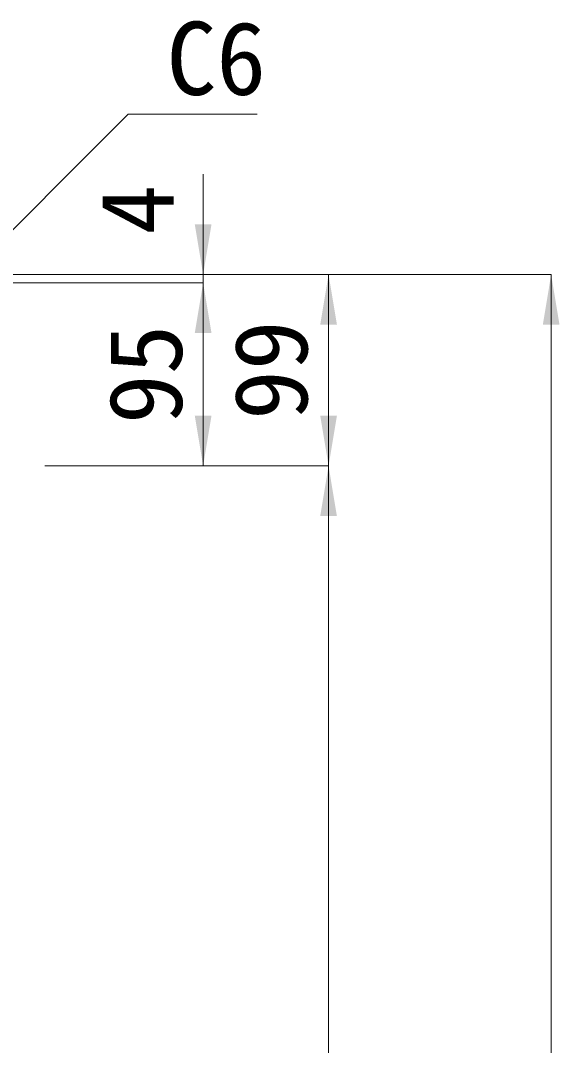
# Model space of a CAD drawing. Units: millimetres at full size, sheet at 1:40; some dimension numbers follow another scale. Extents: x 69750 to 116230, y -28801 to 513.
# Drawn here: x 86325 to 86605, y -22835 to -22303 of the extents above; entities that cross this region are included whole.
import ezdxf
from ezdxf.enums import TextEntityAlignment as Align

# ---------------------------------------------------------------- set-up
doc = ezdxf.new("R2010")
doc.units = ezdxf.units.MM
doc.header["$LTSCALE"] = 40
doc.layers.add('寸法線', color=7, linetype='Continuous', lineweight=9)
doc.layers.add('引出線', color=4, linetype='Continuous', lineweight=9)
doc.styles.add('ＭＳ ゴシック', font='')
doc.styles.get('ＭＳ ゴシック').set_extended_font_data('MS Gothic')

# ---------------------------------------------------------------- blocks, each defined once
blk = doc.blocks.new('filled_arrow')
at = {"color": 0, "linetype": 'Continuous', "lineweight": -2}
blk.add_solid([(7.5, 1.25), (0, 0), (7.5, -1.25)], dxfattribs=at)

msp = doc.modelspace()

# ---------------------------------------------------------------- linework, layer by layer
at = {"layer": '寸法線'}
for p, q in [((86419.56, -22491.45), (86419.56, -22383.15)), ((86317.32, -22435.15), (86600.28, -22435.15)), ((86317.32, -22435.15), (86419.56, -22435.15)), ((86317.33, -22435.15), (86484.69, -22435.15)), ((86484.69, -22435.15), (86484.69, -22534.45)), ((86600.28, -22435.15), (86600.28, -23484.45)), ((86102.33, -22439.45), (86419.56, -22439.45)), ((86102.33, -22439.45), (86419.56, -22439.45)), ((86419.56, -22534.45), (86419.56, -22439.45)), ((86337.33, -22534.45), (86484.69, -22534.45)), ((86337.33, -22534.45), (86484.69, -22534.45)), ((86337.33, -22534.45), (86419.56, -22534.45)), ((86484.69, -22534.45), (86484.69, -23484.45))]:
    msp.add_line(p, q, dxfattribs=at)
at = {"layer": '引出線'}
msp.add_lwpolyline([(86294.33, -22438.21), (86380.57, -22351.97), (86447.68, -22351.97)], dxfattribs=at)

# ---------------------------------------------------------------- block references
at = {"layer": '寸法線', "xscale": 3.47, "yscale": 3.47}
for p, rotation in [((86419.56, -22435.15), 90), ((86484.69, -22435.15), 270), ((86600.28, -22435.15), 270), ((86419.56, -22439.45), 270), ((86419.56, -22439.45), 270), ((86419.56, -22534.45), 90), ((86484.69, -22534.45), 90), ((86484.69, -22534.45), 270)]:
    msp.add_blockref('filled_arrow', p, dxfattribs=dict(at, rotation=rotation))

# ---------------------------------------------------------------- texts
at = {"layer": '寸法線', "style": 'ＭＳ ゴシック'}
for s, p in [('4', (86385.21, -22401.47)), ('95', (86389.56, -22486.95)), ('99', (86454.69, -22484.8))]:
    msp.add_text(s, height=37.98, rotation=90, dxfattribs=at).set_placement(p, align=Align.MIDDLE_CENTER)
at = {"layer": '引出線', "style": 'ＭＳ ゴシック'}
msp.add_text('C6', height=37.98, dxfattribs=at).set_placement((86400.57, -22303.97), align=Align.TOP_LEFT)

doc.saveas('drawing.dxf')
